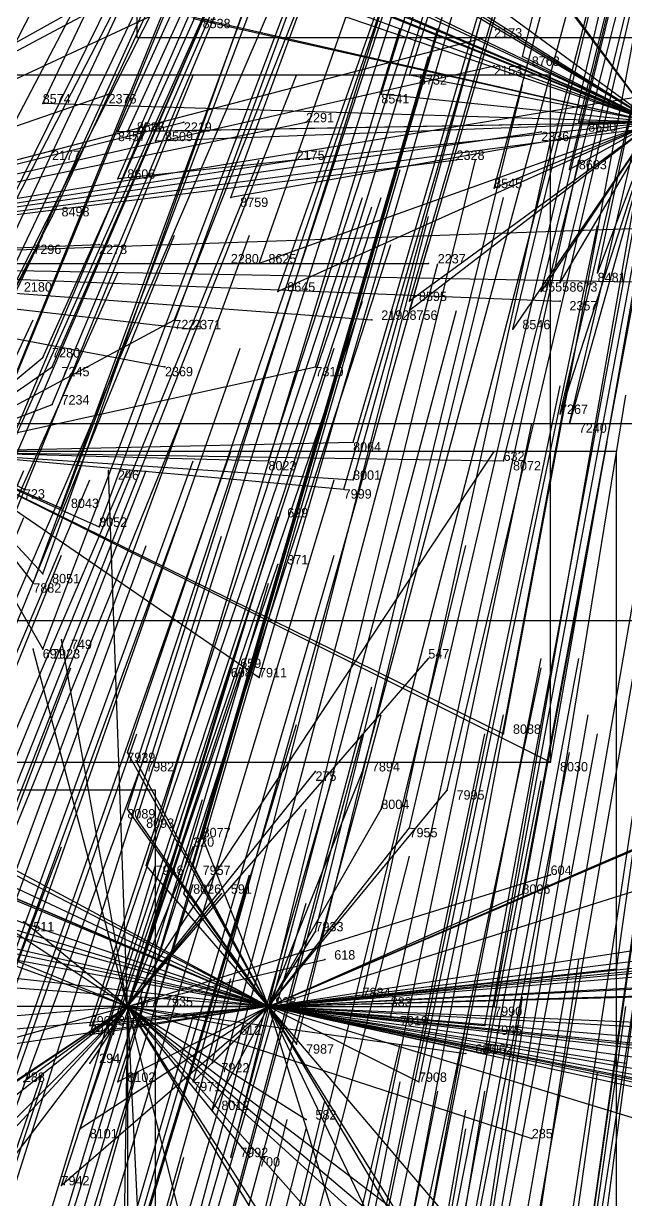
# Model space of a CAD drawing. Extents: x -0.5 to 0.59, y -0.5 to 0.59.
# Drawn here: x -0.108 to -0.044, y -0.3285 to -0.2035 of the extents above; entities that cross this region are included whole.
import ezdxf

# ---------------------------------------------------------------- set-up
doc = ezdxf.new("R2010")
doc.units = 0
for name, color, linetype in [('Clients', 3, 'CONTINUOUS'), ('Facilities', 3, 'CONTINUOUS'), ('Facilities_lines', 3, 'CONTINUOUS'), ('Min_max_boxes', 1, 'CONTINUOUS'), ('Normals', 1, 'CONTINUOUS'), ('Source_points', 5, 'CONTINUOUS'), ('Text', 3, 'CONTINUOUS')]:
    doc.layers.add(name, color=color, linetype=linetype)

msp = doc.modelspace()

# ---------------------------------------------------------------- linework, layer by layer
at = {"layer": 'Clients', "color": 5}
for p in [(-0.059, -0.205, -1.25), (-0.055, -0.207, -0.537), (-0.058, -0.208, -1.25), (-0.067, -0.209, -0.549), (-0.099, -0.211, -1.25), (-0.07, -0.211, -0.557), (-0.106, -0.212, -0.592), (-0.098, -0.215, -0.592), (-0.097, -0.215, -0.589), (-0.091, -0.214, -1.25), (-0.078, -0.214, -1.25), (-0.053, -0.215, -1.25), (-0.049, -0.214, -0.55), (-0.094, -0.216, -0.589), (-0.105, -0.217, -1.25), (-0.079, -0.218, -1.25), (-0.062, -0.218, -1.25), (-0.098, -0.22, -0.602), (-0.05, -0.219, -0.56), (-0.058, -0.221, -0.571), (-0.086, -0.222, -0.596), (-0.105, -0.224, -0.617), (-0.1, -0.227, -1.25), (-0.107, -0.228, -0.629), (-0.087, -0.229, -1.25), (-0.083, -0.229, -0.608), (-0.065, -0.229, -1.25), (-0.047, -0.23, -0.588), (-0.051, -0.231, -0.591), (-0.081, -0.232, -0.614), (-0.053, -0.232, -0.595), (-0.067, -0.233, -0.606), (-0.051, -0.233, -1.25), (-0.092, -0.235, -0.632), (-0.071, -0.235, -1.25), (-0.067, -0.234, -0.609), (-0.09, -0.236, -1.25), (-0.056, -0.236, -0.605), (-0.106, -0.239, -0.653), (-0.105, -0.24, -0.655), (-0.093, -0.24, -1.25), (-0.077, -0.24, -0.631), (-0.105, -0.244, -0.663), (-0.051, -0.245, -0.626), (-0.05, -0.246, -0.628), (-0.073, -0.248, -0.647), (-0.082, -0.25, -0.658), (-0.058, -0.249, -1.25), (-0.057, -0.25, -0.641), (-0.099, -0.251, -1.25), (-0.073, -0.252, -0.656), (-0.108, -0.253, -1.25), (-0.074, -0.253, -0.659), (-0.104, -0.255, -0.688), (-0.081, -0.256, -1.25), (-0.1, -0.257, -0.689), (-0.081, -0.261, -1.25), (-0.106, -0.262, -0.707), (-0.107, -0.263, -0.71), (-0.107, -0.27, -1.25), (-0.106, -0.27, -0.726), (-0.104, -0.269, -1.25), (-0.065, -0.271, -1.25), (-0.086, -0.272, -1.25), (-0.085, -0.272, -1.25), (-0.083, -0.273, -0.713), (-0.057, -0.279, -0.712), (-0.097, -0.281, -0.744), (-0.096, -0.282, -0.745), (-0.052, -0.282, -0.718), (-0.077, -0.283, -1.25), (-0.072, -0.283, -0.729), (-0.063, -0.285, -0.731), (-0.097, -0.287, -0.759), (-0.07, -0.287, -0.739), (-0.096, -0.288, -0.759), (-0.089, -0.29, -0.759), (-0.067, -0.289, -0.742), (-0.09, -0.291, -1.25), (-0.095, -0.293, -0.77), (-0.09, -0.293, -0.766), (-0.052, -0.294, -1.25), (-0.091, -0.296, -0.774), (-0.087, -0.296, -1.25), (-0.055, -0.296, -0.752), (-0.108, -0.299, -1.25), (-0.077, -0.3, -0.774), (-0.076, -0.303, -1.25), (-0.045, -0.304, -0.767), (-0.072, -0.307, -0.789), (-0.094, -0.308, -0.804), (-0.07, -0.308, -1.25), (-0.058, -0.308, -0.785), (-0.101, -0.31, -0.815), (-0.099, -0.31, -0.813), (-0.086, -0.31, -1.25), (-0.069, -0.309, -0.792), (-0.059, -0.31, -0.79), (-0.101, -0.311, -0.818), (-0.079, -0.312, -0.805), (-0.061, -0.313, -1.25), (-0.059, -0.313, -0.796), (-0.101, -0.314, -1.25), (-0.088, -0.314, -0.815), (-0.108, -0.316, -1.25), (-0.098, -0.316, -0.827), (-0.09, -0.316, -0.823), (-0.066, -0.316, -0.807), (-0.088, -0.319, -0.827), (-0.078, -0.32, -1.25), (-0.102, -0.321, -0.843), (-0.054, -0.322, -1.25), (-0.086, -0.324, -0.838), (-0.084, -0.324, -1.25), (-0.104, -0.327, -0.857)]:
    msp.add_point(p, dxfattribs=at)
at = {"layer": 'Facilities', "color": 3}
for p in [(-0.097, -0.308, -1.25), (-0.082, -0.308, -0.797)]:
    msp.add_point(p, dxfattribs=at)
at = {"layer": 'Facilities_lines', "color": 3}
for p, q in [((-0.041, -0.214, -0.544), (-0.109, -0.171, -0.507)), ((-0.041, -0.214, -0.544), (-0.13, -0.178, -0.551)), ((-0.041, -0.214, -0.544), (-0.126, -0.18, -0.55)), ((-0.041, -0.214, -0.544), (-0.066, -0.18, -0.48)), ((-0.041, -0.214, -0.544), (-0.118, -0.181, -0.541)), ((-0.041, -0.214, -0.544), (-0.093, -0.183, -0.514)), ((-0.041, -0.214, -0.544), (-0.112, -0.184, -0.538)), ((-0.041, -0.214, -0.544), (-0.085, -0.187, -0.514)), ((-0.041, -0.214, -0.544), (-0.095, -0.188, -0.527)), ((-0.041, -0.214, -0.544), (-0.109, -0.189, -0.544)), ((-0.041, -0.214, -0.544), (-0.075, -0.189, -0.507)), ((-0.151, -0.229, -1.25), (-0.08, -0.191, -1.25)), ((-0.041, -0.214, -0.544), (-0.086, -0.193, -0.529)), ((-0.151, -0.229, -1.25), (-0.09, -0.195, -1.25)), ((-0.151, -0.229, -1.25), (-0.078, -0.195, -1.25)), ((-0.041, -0.214, -0.544), (-0.056, -0.194, -0.504)), ((-0.041, -0.214, -0.544), (-0.098, -0.201, -0.559)), ((-0.041, -0.214, -0.544), (-0.098, -0.201, -0.558)), ((-0.041, -0.214, -0.544), (-0.079, -0.201, -0.54)), ((-0.041, -0.214, -0.544), (-0.09, -0.203, -0.556)), ((-0.151, -0.229, -1.25), (-0.059, -0.205, -1.25)), ((-0.041, -0.214, -0.544), (-0.055, -0.207, -0.537)), ((-0.151, -0.229, -1.25), (-0.058, -0.208, -1.25)), ((-0.041, -0.214, -0.544), (-0.067, -0.209, -0.549)), ((-0.151, -0.229, -1.25), (-0.041, -0.211, -1.25)), ((-0.151, -0.229, -1.25), (-0.099, -0.211, -1.25)), ((-0.041, -0.214, -0.544), (-0.07, -0.211, -0.557)), ((-0.041, -0.214, -0.544), (-0.106, -0.212, -0.592)), ((-0.151, -0.229, -1.25), (-0.091, -0.214, -1.25)), ((-0.151, -0.229, -1.25), (-0.078, -0.214, -1.25)), ((-0.151, -0.229, -1.25), (-0.037, -0.214, -1.25)), ((-0.151, -0.229, -1.25), (-0.053, -0.215, -1.25)), ((-0.041, -0.214, -0.544), (-0.098, -0.22, -0.602)), ((-0.041, -0.214, -0.544), (-0.098, -0.215, -0.592)), ((-0.041, -0.214, -0.544), (-0.097, -0.215, -0.589)), ((-0.041, -0.214, -0.544), (-0.094, -0.216, -0.589)), ((-0.041, -0.214, -0.544), (-0.086, -0.222, -0.596)), ((-0.041, -0.214, -0.544), (-0.083, -0.229, -0.608)), ((-0.041, -0.214, -0.544), (-0.081, -0.232, -0.614)), ((-0.041, -0.214, -0.544), (-0.067, -0.233, -0.606)), ((-0.041, -0.214, -0.544), (-0.067, -0.234, -0.609)), ((-0.041, -0.214, -0.544), (-0.058, -0.221, -0.571)), ((-0.041, -0.214, -0.544), (-0.056, -0.236, -0.605)), ((-0.041, -0.214, -0.544), (-0.053, -0.232, -0.595)), ((-0.041, -0.214, -0.544), (-0.051, -0.245, -0.626)), ((-0.041, -0.214, -0.544), (-0.051, -0.231, -0.591)), ((-0.041, -0.214, -0.544), (-0.05, -0.246, -0.628)), ((-0.041, -0.214, -0.544), (-0.05, -0.219, -0.56)), ((-0.041, -0.214, -0.544), (-0.049, -0.214, -0.55)), ((-0.041, -0.214, -0.544), (-0.047, -0.23, -0.588)), ((-0.151, -0.229, -1.25), (-0.105, -0.217, -1.25)), ((-0.151, -0.229, -1.25), (-0.079, -0.218, -1.25)), ((-0.151, -0.229, -1.25), (-0.062, -0.218, -1.25)), ((-0.151, -0.229, -1.25), (-0.035, -0.225, -1.25)), ((-0.118, -0.249, -0.689), (-0.105, -0.224, -0.617)), ((-0.151, -0.229, -1.25), (-0.1, -0.227, -1.25)), ((-0.118, -0.249, -0.689), (-0.107, -0.228, -0.629)), ((-0.151, -0.229, -1.25), (-0.108, -0.253, -1.25)), ((-0.151, -0.229, -1.25), (-0.071, -0.235, -1.25)), ((-0.151, -0.229, -1.25), (-0.065, -0.229, -1.25)), ((-0.151, -0.229, -1.25), (-0.087, -0.229, -1.25)), ((-0.151, -0.229, -1.25), (-0.051, -0.233, -1.25)), ((-0.151, -0.229, -1.25), (-0.041, -0.231, -1.25)), ((-0.151, -0.229, -1.25), (-0.093, -0.24, -1.25)), ((-0.151, -0.229, -1.25), (-0.09, -0.236, -1.25)), ((-0.118, -0.249, -0.689), (-0.092, -0.235, -0.632)), ((-0.118, -0.249, -0.689), (-0.106, -0.239, -0.653)), ((-0.118, -0.249, -0.689), (-0.105, -0.24, -0.655)), ((-0.118, -0.249, -0.689), (-0.077, -0.24, -0.631)), ((-0.118, -0.249, -0.689), (-0.105, -0.244, -0.663)), ((-0.118, -0.249, -0.689), (-0.073, -0.248, -0.647)), ((-0.118, -0.249, -0.689), (-0.107, -0.263, -0.71)), ((-0.118, -0.249, -0.689), (-0.083, -0.273, -0.713)), ((-0.118, -0.249, -0.689), (-0.106, -0.27, -0.726)), ((-0.118, -0.249, -0.689), (-0.052, -0.282, -0.718)), ((-0.118, -0.249, -0.689), (-0.106, -0.262, -0.707)), ((-0.118, -0.249, -0.689), (-0.074, -0.253, -0.659)), ((-0.118, -0.249, -0.689), (-0.073, -0.252, -0.656)), ((-0.118, -0.249, -0.689), (-0.082, -0.25, -0.658)), ((-0.118, -0.249, -0.689), (-0.104, -0.255, -0.688)), ((-0.118, -0.249, -0.689), (-0.1, -0.257, -0.689)), ((-0.118, -0.249, -0.689), (-0.057, -0.25, -0.641)), ((-0.118, -0.249, -0.689), (-0.057, -0.279, -0.712)), ((-0.097, -0.308, -1.25), (-0.058, -0.249, -1.25)), ((-0.097, -0.308, -1.25), (-0.099, -0.251, -1.25)), ((-0.097, -0.308, -1.25), (-0.081, -0.256, -1.25)), ((-0.097, -0.308, -1.25), (-0.081, -0.261, -1.25)), ((-0.082, -0.308, -0.797), (-0.158, -0.267, -0.776)), ((-0.082, -0.308, -0.797), (-0.159, -0.268, -0.779)), ((-0.097, -0.308, -1.25), (-0.107, -0.27, -1.25)), ((-0.097, -0.308, -1.25), (-0.104, -0.269, -1.25)), ((-0.097, -0.308, -1.25), (-0.065, -0.271, -1.25)), ((-0.097, -0.308, -1.25), (-0.085, -0.272, -1.25)), ((-0.097, -0.308, -1.25), (-0.086, -0.272, -1.25)), ((-0.082, -0.308, -0.797), (-0.159, -0.275, -0.793)), ((-0.082, -0.308, -0.797), (-0.157, -0.276, -0.793)), ((-0.082, -0.308, -0.797), (-0.146, -0.278, -0.785)), ((-0.082, -0.308, -0.797), (-0.164, -0.28, -0.812)), ((-0.082, -0.308, -0.797), (-0.097, -0.281, -0.744)), ((-0.082, -0.308, -0.797), (-0.096, -0.282, -0.745)), ((-0.097, -0.308, -1.25), (-0.077, -0.283, -1.25)), ((-0.082, -0.308, -0.797), (-0.072, -0.283, -0.729)), ((-0.082, -0.308, -0.797), (-0.063, -0.285, -0.731)), ((-0.082, -0.308, -0.797), (-0.161, -0.286, -0.821)), ((-0.097, -0.308, -1.25), (-0.129, -0.287, -1.25)), ((-0.082, -0.308, -0.797), (-0.097, -0.287, -0.759)), ((-0.082, -0.308, -0.797), (-0.07, -0.287, -0.739)), ((-0.082, -0.308, -0.797), (-0.096, -0.288, -0.759)), ((-0.082, -0.308, -0.797), (-0.161, -0.29, -0.83)), ((-0.082, -0.308, -0.797), (-0.089, -0.29, -0.759)), ((-0.082, -0.308, -0.797), (-0.067, -0.289, -0.742)), ((-0.082, -0.308, -0.797), (-0.038, -0.289, -0.729)), ((-0.082, -0.308, -0.797), (-0.025, -0.29, -0.727)), ((-0.082, -0.308, -0.797), (-0.04, -0.29, -0.731)), ((-0.097, -0.308, -1.25), (-0.09, -0.291, -1.25)), ((-0.082, -0.308, -0.797), (-0.159, -0.292, -0.83)), ((-0.097, -0.308, -1.25), (-0.136, -0.292, -1.25)), ((-0.082, -0.308, -0.797), (-0.095, -0.293, -0.77)), ((-0.082, -0.308, -0.797), (-0.09, -0.293, -0.766)), ((-0.082, -0.308, -0.797), (-0.153, -0.295, -0.832)), ((-0.082, -0.308, -0.797), (-0.125, -0.295, -0.801)), ((-0.082, -0.308, -0.797), (-0.113, -0.295, -0.791)), ((-0.097, -0.308, -1.25), (-0.052, -0.294, -1.25)), ((-0.097, -0.308, -1.25), (-0.087, -0.296, -1.25)), ((-0.082, -0.308, -0.797), (-0.091, -0.296, -0.774)), ((-0.082, -0.308, -0.797), (-0.055, -0.296, -0.752)), ((-0.082, -0.308, -0.797), (0.013, -0.298, -0.746)), ((-0.082, -0.308, -0.797), (-0.131, -0.299, -0.816)), ((-0.097, -0.308, -1.25), (-0.119, -0.3, -1.25)), ((-0.097, -0.308, -1.25), (-0.108, -0.299, -1.25)), ((-0.082, -0.308, -0.797), (0.016, -0.299, -0.749)), ((-0.082, -0.308, -0.797), (-0.01, -0.299, -0.747)), ((-0.082, -0.308, -0.797), (-0.077, -0.3, -0.774)), ((-0.082, -0.308, -0.797), (0, -0.3, -0.75)), ((-0.082, -0.308, -0.797), (-0.043, -0.302, -0.762)), ((-0.082, -0.308, -0.797), (-0.15, -0.303, -0.845)), ((-0.097, -0.308, -1.25), (-0.076, -0.303, -1.25)), ((-0.082, -0.308, -0.797), (-0.118, -0.304, -0.814)), ((-0.082, -0.308, -0.797), (-0.045, -0.304, -0.767)), ((-0.082, -0.308, -0.797), (-0.033, -0.304, -0.763)), ((-0.082, -0.308, -0.797), (-0.004, -0.304, -0.76)), ((-0.082, -0.308, -0.797), (0.02, -0.305, -0.763)), ((-0.082, -0.308, -0.797), (-0.02, -0.305, -0.765)), ((-0.082, -0.308, -0.797), (-0.007, -0.306, -0.765)), ((-0.082, -0.308, -0.797), (-0.072, -0.307, -0.789)), ((-0.097, -0.308, -1.25), (-0.158, -0.325, -1.25)), ((-0.097, -0.308, -1.25), (-0.156, -0.313, -1.25)), ((-0.097, -0.308, -1.25), (-0.136, -0.339, -1.25)), ((-0.097, -0.308, -1.25), (-0.135, -0.349, -1.25)), ((-0.097, -0.308, -1.25), (-0.134, -0.333, -1.25)), ((-0.097, -0.308, -1.25), (-0.127, -0.338, -1.25)), ((-0.082, -0.308, -0.797), (-0.127, -0.312, -0.843)), ((-0.097, -0.308, -1.25), (-0.119, -0.337, -1.25)), ((-0.082, -0.308, -0.797), (-0.116, -0.313, -0.834)), ((-0.097, -0.308, -1.25), (-0.115, -0.32, -1.25)), ((-0.097, -0.308, -1.25), (-0.114, -0.308, -1.25)), ((-0.097, -0.308, -1.25), (-0.108, -0.316, -1.25)), ((-0.082, -0.308, -0.797), (-0.104, -0.327, -0.857)), ((-0.082, -0.308, -0.797), (-0.102, -0.321, -0.843)), ((-0.097, -0.308, -1.25), (-0.101, -0.314, -1.25)), ((-0.082, -0.308, -0.797), (-0.101, -0.31, -0.815)), ((-0.082, -0.308, -0.797), (-0.101, -0.311, -0.818)), ((-0.082, -0.308, -0.797), (-0.099, -0.31, -0.813)), ((-0.097, -0.308, -1.25), (-0.098, -0.375, -1.25)), ((-0.082, -0.308, -0.797), (-0.098, -0.316, -0.827)), ((-0.097, -0.308, -1.25), (-0.058, -0.352, -1.25)), ((-0.097, -0.308, -1.25), (-0.045, -0.352, -1.25)), ((-0.097, -0.308, -1.25), (-0.054, -0.322, -1.25)), ((-0.097, -0.308, -1.25), (-0.051, -0.343, -1.25)), ((-0.097, -0.308, -1.25), (-0.07, -0.308, -1.25)), ((-0.097, -0.308, -1.25), (-0.095, -0.349, -1.25)), ((-0.097, -0.308, -1.25), (-0.085, -0.356, -1.25)), ((-0.097, -0.308, -1.25), (-0.075, -0.344, -1.25)), ((-0.097, -0.308, -1.25), (-0.078, -0.32, -1.25)), ((-0.097, -0.308, -1.25), (-0.097, -0.386, -1.25)), ((-0.097, -0.308, -1.25), (-0.086, -0.31, -1.25)), ((-0.097, -0.308, -1.25), (-0.061, -0.313, -1.25)), ((-0.097, -0.308, -1.25), (-0.084, -0.324, -1.25)), ((-0.097, -0.308, -1.25), (-0.081, -0.333, -1.25)), ((-0.097, -0.308, -1.25), (-0.053, -0.348, -1.25)), ((-0.082, -0.308, -0.797), (-0.094, -0.308, -0.804)), ((-0.082, -0.308, -0.797), (-0.09, -0.316, -0.823)), ((-0.082, -0.308, -0.797), (-0.088, -0.314, -0.815)), ((-0.082, -0.308, -0.797), (-0.088, -0.319, -0.827)), ((-0.082, -0.308, -0.797), (-0.086, -0.324, -0.838)), ((-0.082, -0.308, -0.797), (0.01, -0.313, -0.783)), ((-0.082, -0.308, -0.797), (0.01, -0.326, -0.814)), ((-0.082, -0.308, -0.797), (0.008, -0.317, -0.793)), ((-0.082, -0.308, -0.797), (0.01, -0.327, -0.818)), ((-0.082, -0.308, -0.797), (-0.011, -0.311, -0.778)), ((-0.082, -0.308, -0.797), (-0.039, -0.316, -0.795)), ((-0.082, -0.308, -0.797), (-0.066, -0.316, -0.807)), ((-0.082, -0.308, -0.797), (-0.069, -0.309, -0.792)), ((-0.082, -0.308, -0.797), (-0.073, -0.337, -0.862)), ((-0.082, -0.308, -0.797), (-0.063, -0.34, -0.864)), ((-0.082, -0.308, -0.797), (0.013, -0.327, -0.818)), ((-0.082, -0.308, -0.797), (-0.038, -0.313, -0.787)), ((-0.082, -0.308, -0.797), (-0.059, -0.31, -0.79)), ((-0.082, -0.308, -0.797), (-0.079, -0.312, -0.805)), ((-0.082, -0.308, -0.797), (-0.058, -0.308, -0.785)), ((-0.082, -0.308, -0.797), (0.003, -0.315, -0.786)), ((-0.082, -0.308, -0.797), (-0.059, -0.335, -0.851)), ((-0.082, -0.308, -0.797), (-0.07, -0.333, -0.851)), ((-0.082, -0.308, -0.797), (-0.032, -0.319, -0.802)), ((-0.082, -0.308, -0.797), (-0.067, -0.332, -0.847)), ((-0.082, -0.308, -0.797), (0.005, -0.32, -0.8)), ((-0.082, -0.308, -0.797), (-0.025, -0.314, -0.788)), ((-0.082, -0.308, -0.797), (-0.044, -0.314, -0.793)), ((-0.082, -0.308, -0.797), (-0.059, -0.313, -0.796)), ((-0.082, -0.308, -0.797), (-0.023, -0.318, -0.797)), ((-0.082, -0.308, -0.797), (-0.023, -0.326, -0.818))]:
    msp.add_line(p, q, dxfattribs=at)
at = {"layer": 'Min_max_boxes', "color": 1}
for p, q in [((-0.096, -0.012, -1.25), (-0.096, -0.205, -1.25)), ((-0.096, -0.012, -1.25), (-0.096, -0.205, -1.25)), ((-0.096, -0.205, -1.25), (0.089, -0.205, -1.25)), ((-0.096, -0.205, -1.25), (0.089, -0.205, -1.25)), ((-0.096, -0.205, -1.25), (-0.096, -0.205, -1.25)), ((-0.052, -0.209, -0.764), (-0.178, -0.209, -0.764)), ((-0.052, -0.209, -0.6), (-0.178, -0.209, -0.6)), ((-0.052, -0.282, -0.764), (-0.052, -0.209, -0.764)), ((-0.052, -0.282, -0.6), (-0.052, -0.209, -0.6)), ((-0.052, -0.209, -0.764), (-0.052, -0.209, -0.6)), ((-0.13, -0.246, -0.628), (0.038, -0.246, -0.628)), ((-0.13, -0.246, -0.465), (0.038, -0.246, -0.465)), ((-0.045, -0.249, -1.25), (-0.158, -0.249, -1.25)), ((-0.045, -0.249, -1.25), (-0.158, -0.249, -1.25)), ((-0.045, -0.386, -1.25), (-0.045, -0.249, -1.25)), ((-0.045, -0.386, -1.25), (-0.045, -0.249, -1.25)), ((-0.045, -0.249, -1.25), (-0.045, -0.249, -1.25)), ((0.02, -0.267, -0.864), (-0.164, -0.267, -0.864)), ((0.02, -0.267, -0.727), (-0.164, -0.267, -0.727)), ((-0.178, -0.282, -0.764), (-0.052, -0.282, -0.764)), ((-0.178, -0.282, -0.6), (-0.052, -0.282, -0.6)), ((-0.052, -0.282, -0.764), (-0.052, -0.282, -0.6)), ((-0.094, -0.285, -1.027), (-0.244, -0.285, -1.027)), ((-0.094, -0.285, -0.832), (-0.244, -0.285, -0.832)), ((-0.094, -0.373, -1.027), (-0.094, -0.285, -1.027)), ((-0.094, -0.373, -0.832), (-0.094, -0.285, -0.832)), ((-0.094, -0.285, -1.027), (-0.094, -0.285, -0.832))]:
    msp.add_line(p, q, dxfattribs=at)
at = {"layer": 'Normals', "color": 1}
for p, q in [((-0.055, -0.207, -0.537), (-0.032, -0.118, -0.575)), ((-0.067, -0.209, -0.549), (-0.039, -0.121, -0.588)), ((-0.07, -0.211, -0.557), (-0.043, -0.124, -0.596)), ((-0.049, -0.214, -0.55), (-0.027, -0.125, -0.589)), ((-0.106, -0.212, -0.592), (-0.066, -0.128, -0.63)), ((-0.097, -0.215, -0.589), (-0.058, -0.13, -0.626)), ((-0.05, -0.219, -0.56), (-0.028, -0.129, -0.599)), ((-0.098, -0.215, -0.592), (-0.06, -0.131, -0.629)), ((-0.094, -0.216, -0.589), (-0.057, -0.131, -0.625)), ((-0.058, -0.221, -0.571), (-0.034, -0.132, -0.609)), ((-0.098, -0.22, -0.602), (-0.061, -0.135, -0.638)), ((-0.086, -0.222, -0.596), (-0.054, -0.135, -0.633)), ((-0.105, -0.224, -0.617), (-0.066, -0.14, -0.655)), ((-0.083, -0.229, -0.608), (-0.052, -0.141, -0.646)), ((-0.051, -0.231, -0.591), (-0.029, -0.141, -0.629)), ((-0.047, -0.23, -0.588), (-0.028, -0.14, -0.625)), ((-0.053, -0.232, -0.595), (-0.031, -0.142, -0.632)), ((-0.107, -0.228, -0.629), (-0.069, -0.144, -0.668)), ((-0.081, -0.232, -0.614), (-0.05, -0.144, -0.651)), ((-0.067, -0.233, -0.606), (-0.041, -0.144, -0.642)), ((-0.067, -0.234, -0.609), (-0.041, -0.145, -0.645)), ((-0.056, -0.236, -0.605), (-0.034, -0.145, -0.642)), ((-0.092, -0.235, -0.632), (-0.058, -0.149, -0.67)), ((-0.077, -0.24, -0.631), (-0.05, -0.152, -0.668)), ((-0.117, -0.238, -0.662), (-0.074, -0.155, -0.7)), ((-0.106, -0.239, -0.653), (-0.068, -0.154, -0.69)), ((-0.105, -0.24, -0.655), (-0.068, -0.155, -0.693)), ((-0.051, -0.245, -0.626), (-0.03, -0.155, -0.663)), ((-0.05, -0.246, -0.628), (-0.029, -0.156, -0.665)), ((-0.105, -0.244, -0.663), (-0.069, -0.158, -0.701)), ((-0.111, -0.246, -0.674), (-0.076, -0.16, -0.713)), ((-0.073, -0.248, -0.647), (-0.047, -0.159, -0.683)), ((-0.057, -0.25, -0.641), (-0.034, -0.159, -0.677)), ((-0.082, -0.25, -0.658), (-0.053, -0.161, -0.694)), ((-0.073, -0.252, -0.656), (-0.048, -0.162, -0.692)), ((-0.074, -0.253, -0.659), (-0.048, -0.164, -0.696)), ((-0.118, -0.249, -0.689), (-0.076, -0.166, -0.726)), ((-0.113, -0.251, -0.689), (-0.078, -0.166, -0.727)), ((-0.104, -0.255, -0.688), (-0.071, -0.168, -0.726)), ((-0.1, -0.257, -0.689), (-0.068, -0.17, -0.727)), ((-0.126, -0.256, -0.715), (-0.085, -0.173, -0.751)), ((-0.131, -0.256, -0.72), (-0.088, -0.174, -0.756)), ((-0.106, -0.262, -0.707), (-0.075, -0.175, -0.744)), ((-0.107, -0.263, -0.71), (-0.075, -0.176, -0.747)), ((-0.127, -0.264, -0.731), (-0.087, -0.179, -0.768)), ((-0.127, -0.267, -0.739), (-0.087, -0.183, -0.775)), ((-0.106, -0.27, -0.726), (-0.073, -0.183, -0.762)), ((-0.119, -0.27, -0.738), (-0.081, -0.185, -0.775)), ((-0.083, -0.273, -0.713), (-0.057, -0.184, -0.751)), ((-0.119, -0.273, -0.744), (-0.082, -0.187, -0.781)), ((-0.057, -0.279, -0.712), (-0.04, -0.188, -0.749)), ((-0.052, -0.282, -0.718), (-0.036, -0.191, -0.756)), ((-0.115, -0.279, -0.754), (-0.078, -0.193, -0.791)), ((-0.097, -0.281, -0.744), (-0.067, -0.193, -0.781)), ((-0.096, -0.282, -0.745), (-0.067, -0.194, -0.783)), ((-0.072, -0.283, -0.729), (-0.048, -0.194, -0.768)), ((-0.146, -0.278, -0.785), (-0.104, -0.196, -0.823)), ((-0.063, -0.285, -0.731), (-0.042, -0.196, -0.769)), ((-0.07, -0.287, -0.739), (-0.047, -0.198, -0.777)), ((-0.097, -0.287, -0.759), (-0.069, -0.199, -0.797)), ((-0.096, -0.288, -0.759), (-0.068, -0.2, -0.797)), ((-0.067, -0.289, -0.742), (-0.046, -0.199, -0.78)), ((-0.089, -0.29, -0.759), (-0.063, -0.201, -0.797)), ((-0.095, -0.293, -0.77), (-0.068, -0.204, -0.808)), ((-0.09, -0.293, -0.766), (-0.064, -0.204, -0.804)), ((-0.059, -0.205, -1.25), (-0.059, -0.205, -1.15)), ((-0.055, -0.296, -0.752), (-0.038, -0.205, -0.79)), ((-0.091, -0.296, -0.774), (-0.065, -0.207, -0.812)), ((-0.058, -0.208, -1.25), (-0.058, -0.208, -1.15)), ((-0.125, -0.295, -0.801), (-0.09, -0.209, -0.838)), ((-0.113, -0.295, -0.791), (-0.079, -0.209, -0.828)), ((-0.077, -0.3, -0.774), (-0.055, -0.21, -0.812)), ((-0.099, -0.211, -1.25), (-0.099, -0.211, -1.15)), ((-0.045, -0.304, -0.767), (-0.032, -0.212, -0.805)), ((-0.131, -0.299, -0.816), (-0.095, -0.214, -0.854)), ((-0.091, -0.214, -1.25), (-0.091, -0.214, -1.15)), ((-0.078, -0.214, -1.25), (-0.078, -0.214, -1.15)), ((-0.053, -0.215, -1.25), (-0.053, -0.215, -1.15)), ((-0.072, -0.307, -0.789), (-0.052, -0.216, -0.826)), ((-0.105, -0.217, -1.25), (-0.105, -0.217, -1.15)), ((-0.058, -0.308, -0.785), (-0.041, -0.217, -0.822)), ((-0.118, -0.304, -0.814), (-0.083, -0.218, -0.852)), ((-0.082, -0.308, -0.797), (-0.06, -0.218, -0.834)), ((-0.079, -0.218, -1.25), (-0.079, -0.218, -1.15)), ((-0.069, -0.309, -0.792), (-0.049, -0.218, -0.829)), ((-0.062, -0.218, -1.25), (-0.062, -0.218, -1.15)), ((-0.094, -0.308, -0.804), (-0.068, -0.219, -0.841)), ((-0.059, -0.31, -0.79), (-0.042, -0.219, -0.827)), ((-0.101, -0.31, -0.815), (-0.072, -0.222, -0.852)), ((-0.099, -0.31, -0.813), (-0.07, -0.222, -0.85)), ((-0.079, -0.312, -0.805), (-0.057, -0.222, -0.842)), ((-0.059, -0.313, -0.796), (-0.043, -0.222, -0.833)), ((-0.101, -0.311, -0.818), (-0.071, -0.223, -0.854)), ((-0.088, -0.314, -0.815), (-0.065, -0.224, -0.852)), ((-0.066, -0.316, -0.807), (-0.047, -0.225, -0.844)), ((-0.146, -0.31, -0.856), (-0.106, -0.226, -0.894)), ((-0.127, -0.312, -0.843), (-0.092, -0.226, -0.881)), ((-0.116, -0.313, -0.834), (-0.084, -0.226, -0.872)), ((-0.1, -0.227, -1.25), (-0.1, -0.227, -1.15)), ((-0.098, -0.316, -0.827), (-0.069, -0.227, -0.863)), ((-0.09, -0.316, -0.823), (-0.065, -0.227, -0.858)), ((-0.136, -0.315, -0.858), (-0.098, -0.23, -0.895)), ((-0.088, -0.319, -0.827), (-0.064, -0.229, -0.863)), ((-0.087, -0.229, -1.25), (-0.087, -0.229, -1.15)), ((-0.065, -0.229, -1.25), (-0.065, -0.229, -1.15)), ((-0.102, -0.321, -0.843), (-0.072, -0.233, -0.879)), ((-0.051, -0.233, -1.25), (-0.051, -0.233, -1.15)), ((-0.147, -0.319, -0.879), (-0.107, -0.235, -0.916)), ((-0.086, -0.324, -0.838), (-0.062, -0.234, -0.874)), ((-0.071, -0.235, -1.25), (-0.071, -0.235, -1.15)), ((-0.09, -0.236, -1.25), (-0.09, -0.236, -1.15)), ((-0.116, -0.326, -0.864), (-0.085, -0.238, -0.901)), ((-0.104, -0.327, -0.857), (-0.075, -0.238, -0.894)), ((-0.093, -0.24, -1.25), (-0.093, -0.24, -1.15)), ((-0.067, -0.332, -0.847), (-0.05, -0.241, -0.884)), ((-0.07, -0.333, -0.851), (-0.051, -0.242, -0.888)), ((-0.059, -0.335, -0.851), (-0.044, -0.243, -0.888)), ((-0.126, -0.331, -0.886), (-0.091, -0.245, -0.924)), ((-0.073, -0.337, -0.862), (-0.054, -0.246, -0.9)), ((-0.063, -0.34, -0.864), (-0.046, -0.248, -0.901)), ((-0.122, -0.338, -0.897), (-0.09, -0.25, -0.934)), ((-0.117, -0.337, -0.892), (-0.086, -0.249, -0.929)), ((-0.058, -0.249, -1.25), (-0.058, -0.249, -1.15)), ((-0.145, -0.336, -0.915), (-0.108, -0.251, -0.952)), ((-0.134, -0.337, -0.906), (-0.097, -0.251, -0.943)), ((-0.129, -0.338, -0.905), (-0.095, -0.251, -0.941)), ((-0.099, -0.251, -1.25), (-0.099, -0.251, -1.15)), ((-0.137, -0.337, -0.91), (-0.101, -0.252, -0.947)), ((-0.102, -0.341, -0.889), (-0.075, -0.252, -0.927)), ((-0.108, -0.253, -1.25), (-0.108, -0.253, -1.15)), ((-0.123, -0.342, -0.91), (-0.091, -0.255, -0.947)), ((-0.048, -0.345, -0.871), (-0.036, -0.254, -0.91)), ((-0.144, -0.341, -0.926), (-0.108, -0.256, -0.963)), ((-0.081, -0.256, -1.25), (-0.081, -0.256, -1.15)), ((-0.05, -0.348, -0.879), (-0.037, -0.257, -0.917)), ((-0.115, -0.346, -0.912), (-0.087, -0.258, -0.95)), ((-0.058, -0.35, -0.886), (-0.042, -0.258, -0.924)), ((-0.139, -0.346, -0.933), (-0.104, -0.26, -0.97)), ((-0.127, -0.346, -0.92), (-0.095, -0.259, -0.958)), ((-0.101, -0.349, -0.908), (-0.075, -0.26, -0.946)), ((-0.083, -0.349, -0.898), (-0.061, -0.259, -0.936)), ((-0.081, -0.261, -1.25), (-0.081, -0.261, -1.15)), ((-0.05, -0.352, -0.89), (-0.036, -0.261, -0.928)), ((-0.108, -0.351, -0.919), (-0.082, -0.263, -0.957)), ((-0.058, -0.357, -0.905), (-0.042, -0.266, -0.942)), ((-0.112, -0.358, -0.938), (-0.085, -0.269, -0.975)), ((-0.107, -0.27, -1.25), (-0.107, -0.27, -1.15)), ((-0.104, -0.269, -1.25), (-0.104, -0.269, -1.15)), ((-0.052, -0.362, -0.916), (-0.039, -0.27, -0.952)), ((-0.071, -0.362, -0.923), (-0.053, -0.271, -0.961)), ((-0.066, -0.362, -0.92), (-0.049, -0.271, -0.957)), ((-0.065, -0.271, -1.25), (-0.065, -0.271, -1.15)), ((-0.136, -0.359, -0.96), (-0.103, -0.272, -0.997)), ((-0.086, -0.272, -1.25), (-0.086, -0.272, -1.15)), ((-0.085, -0.272, -1.25), (-0.085, -0.272, -1.15)), ((-0.072, -0.362, -0.923), (-0.053, -0.272, -0.961)), ((-0.095, -0.364, -0.94), (-0.071, -0.274, -0.978)), ((-0.094, -0.366, -0.946), (-0.07, -0.277, -0.984)), ((-0.076, -0.367, -0.938), (-0.057, -0.277, -0.975)), ((-0.064, -0.368, -0.935), (-0.048, -0.277, -0.972)), ((-0.106, -0.367, -0.955), (-0.079, -0.278, -0.992)), ((-0.127, -0.367, -0.97), (-0.096, -0.279, -1.007)), ((-0.096, -0.368, -0.951), (-0.072, -0.279, -0.989)), ((-0.078, -0.37, -0.944), (-0.059, -0.279, -0.981)), ((-0.064, -0.37, -0.939), (-0.047, -0.279, -0.976)), ((-0.127, -0.368, -0.973), (-0.095, -0.281, -1.01)), ((-0.068, -0.373, -0.947), (-0.05, -0.281, -0.984)), ((-0.101, -0.373, -0.965), (-0.075, -0.283, -1.002)), ((-0.077, -0.283, -1.25), (-0.077, -0.283, -1.15)), ((-0.071, -0.375, -0.954), (-0.053, -0.284, -0.991)), ((-0.117, -0.375, -0.981), (-0.089, -0.286, -1.019)), ((-0.057, -0.378, -0.955), (-0.043, -0.286, -0.992)), ((-0.104, -0.376, -0.974), (-0.078, -0.287, -1.012)), ((-0.137, -0.378, -1.004), (-0.104, -0.291, -1.042)), ((-0.09, -0.291, -1.25), (-0.09, -0.291, -1.15)), ((-0.09, -0.382, -0.98), (-0.067, -0.292, -1.017)), ((-0.121, -0.382, -1.001), (-0.094, -0.293, -1.038)), ((-0.117, -0.383, -1.002), (-0.09, -0.295, -1.039)), ((-0.111, -0.383, -0.996), (-0.084, -0.294, -1.033)), ((-0.052, -0.294, -1.25), (-0.052, -0.294, -1.15)), ((-0.087, -0.296, -1.25), (-0.087, -0.296, -1.15)), ((-0.104, -0.387, -1), (-0.078, -0.297, -1.038)), ((-0.108, -0.299, -1.25), (-0.108, -0.299, -1.15)), ((-0.076, -0.303, -1.25), (-0.076, -0.303, -1.15)), ((-0.063, -0.395, -0.999), (-0.049, -0.303, -1.036)), ((-0.111, -0.394, -1.024), (-0.086, -0.305, -1.061)), ((-0.069, -0.399, -1.012), (-0.055, -0.307, -1.049)), ((-0.097, -0.308, -1.25), (-0.097, -0.308, -1.15)), ((-0.07, -0.308, -1.25), (-0.07, -0.308, -1.15)), ((-0.057, -0.4, -1.009), (-0.044, -0.308, -1.046)), ((-0.116, -0.398, -1.036), (-0.09, -0.309, -1.074)), ((-0.108, -0.4, -1.036), (-0.084, -0.31, -1.072)), ((-0.086, -0.31, -1.25), (-0.086, -0.31, -1.15)), ((-0.078, -0.402, -1.023), (-0.061, -0.31, -1.06)), ((-0.089, -0.402, -1.03), (-0.068, -0.312, -1.067)), ((-0.061, -0.313, -1.25), (-0.061, -0.313, -1.15)), ((-0.136, -0.402, -1.062), (-0.106, -0.315, -1.099)), ((-0.121, -0.404, -1.055), (-0.096, -0.315, -1.092)), ((-0.101, -0.314, -1.25), (-0.101, -0.314, -1.15)), ((-0.06, -0.407, -1.028), (-0.047, -0.315, -1.066)), ((-0.135, -0.404, -1.065), (-0.106, -0.316, -1.102)), ((-0.108, -0.316, -1.25), (-0.108, -0.316, -1.15)), ((-0.086, -0.407, -1.04), (-0.068, -0.316, -1.077)), ((-0.082, -0.408, -1.041), (-0.064, -0.317, -1.078)), ((-0.074, -0.409, -1.038), (-0.059, -0.317, -1.076)), ((-0.098, -0.409, -1.051), (-0.076, -0.318, -1.087)), ((-0.102, -0.41, -1.058), (-0.08, -0.32, -1.094)), ((-0.078, -0.32, -1.25), (-0.078, -0.32, -1.15)), ((-0.077, -0.41, -1.044), (-0.061, -0.319, -1.082)), ((-0.101, -0.412, -1.06), (-0.078, -0.321, -1.096)), ((-0.077, -0.412, -1.049), (-0.061, -0.321, -1.087)), ((-0.054, -0.322, -1.25), (-0.054, -0.322, -1.15)), ((-0.116, -0.414, -1.074), (-0.091, -0.324, -1.11)), ((-0.084, -0.324, -1.25), (-0.084, -0.324, -1.15)), ((-0.104, -0.416, -1.072), (-0.081, -0.326, -1.109))]:
    msp.add_line(p, q, dxfattribs=at)
at = {"layer": 'Source_points', "color": 5}
for p in [(-0.059, -0.205, -1.25), (-0.055, -0.207, -0.537), (-0.058, -0.208, -1.25), (-0.067, -0.209, -0.549), (-0.099, -0.211, -1.25), (-0.07, -0.211, -0.557), (-0.106, -0.212, -0.592), (-0.098, -0.215, -0.592), (-0.097, -0.215, -0.589), (-0.091, -0.214, -1.25), (-0.078, -0.214, -1.25), (-0.053, -0.215, -1.25), (-0.049, -0.214, -0.55), (-0.094, -0.216, -0.589), (-0.105, -0.217, -1.25), (-0.079, -0.218, -1.25), (-0.062, -0.218, -1.25), (-0.098, -0.22, -0.602), (-0.05, -0.219, -0.56), (-0.058, -0.221, -0.571), (-0.086, -0.222, -0.596), (-0.105, -0.224, -0.617), (-0.1, -0.227, -1.25), (-0.107, -0.228, -0.629), (-0.087, -0.229, -1.25), (-0.083, -0.229, -0.608), (-0.065, -0.229, -1.25), (-0.047, -0.23, -0.588), (-0.051, -0.231, -0.591), (-0.081, -0.232, -0.614), (-0.053, -0.232, -0.595), (-0.067, -0.233, -0.606), (-0.051, -0.233, -1.25), (-0.092, -0.235, -0.632), (-0.071, -0.235, -1.25), (-0.067, -0.234, -0.609), (-0.09, -0.236, -1.25), (-0.056, -0.236, -0.605), (-0.106, -0.239, -0.653), (-0.105, -0.24, -0.655), (-0.093, -0.24, -1.25), (-0.077, -0.24, -0.631), (-0.105, -0.244, -0.663), (-0.051, -0.245, -0.626), (-0.05, -0.246, -0.628), (-0.073, -0.248, -0.647), (-0.082, -0.25, -0.658), (-0.058, -0.249, -1.25), (-0.057, -0.25, -0.641), (-0.099, -0.251, -1.25), (-0.073, -0.252, -0.656), (-0.108, -0.253, -1.25), (-0.074, -0.253, -0.659), (-0.104, -0.255, -0.688), (-0.081, -0.256, -1.25), (-0.1, -0.257, -0.689), (-0.081, -0.261, -1.25), (-0.106, -0.262, -0.707), (-0.107, -0.263, -0.71), (-0.107, -0.27, -1.25), (-0.106, -0.27, -0.726), (-0.104, -0.269, -1.25), (-0.065, -0.271, -1.25), (-0.086, -0.272, -1.25), (-0.085, -0.272, -1.25), (-0.083, -0.273, -0.713), (-0.057, -0.279, -0.712), (-0.097, -0.281, -0.744), (-0.096, -0.282, -0.745), (-0.052, -0.282, -0.718), (-0.077, -0.283, -1.25), (-0.072, -0.283, -0.729), (-0.063, -0.285, -0.731), (-0.097, -0.287, -0.759), (-0.07, -0.287, -0.739), (-0.096, -0.288, -0.759), (-0.089, -0.29, -0.759), (-0.067, -0.289, -0.742), (-0.09, -0.291, -1.25), (-0.095, -0.293, -0.77), (-0.09, -0.293, -0.766), (-0.052, -0.294, -1.25), (-0.091, -0.296, -0.774), (-0.087, -0.296, -1.25), (-0.055, -0.296, -0.752), (-0.108, -0.299, -1.25), (-0.077, -0.3, -0.774), (-0.076, -0.303, -1.25), (-0.045, -0.304, -0.767), (-0.072, -0.307, -0.789), (-0.097, -0.308, -1.25), (-0.094, -0.308, -0.804), (-0.082, -0.308, -0.797), (-0.07, -0.308, -1.25), (-0.058, -0.308, -0.785), (-0.101, -0.31, -0.815), (-0.099, -0.31, -0.813), (-0.086, -0.31, -1.25), (-0.069, -0.309, -0.792), (-0.059, -0.31, -0.79), (-0.101, -0.311, -0.818), (-0.079, -0.312, -0.805), (-0.061, -0.313, -1.25), (-0.059, -0.313, -0.796), (-0.101, -0.314, -1.25), (-0.088, -0.314, -0.815), (-0.108, -0.316, -1.25), (-0.098, -0.316, -0.827), (-0.09, -0.316, -0.823), (-0.066, -0.316, -0.807), (-0.088, -0.319, -0.827), (-0.078, -0.32, -1.25), (-0.102, -0.321, -0.843), (-0.054, -0.322, -1.25), (-0.086, -0.324, -0.838), (-0.084, -0.324, -1.25), (-0.104, -0.327, -0.857)]:
    msp.add_point(p, dxfattribs=at)

# ---------------------------------------------------------------- texts
at = {"layer": 'Text', "color": 3}
for s, p in [('8538', (-0.089, -0.204, -0.556)), ('2173', (-0.058, -0.205, -1.25)), ('8763', (-0.054, -0.208, -0.537)), ('2153', (-0.058, -0.209, -1.25)), ('8732', (-0.066, -0.21, -0.549)), ('8574', (-0.106, -0.212, -0.592)), ('2376', (-0.099, -0.212, -1.25)), ('8541', (-0.07, -0.212, -0.557)), ('2291', (-0.078, -0.214, -1.25)), ('8457', (-0.098, -0.216, -0.592)), ('8686', (-0.096, -0.215, -0.589)), ('8509', (-0.093, -0.216, -0.589)), ('2219', (-0.091, -0.215, -1.25)), ('2336', (-0.053, -0.216, -1.25)), ('8690', (-0.048, -0.215, -0.55)), ('2177', (-0.105, -0.218, -1.25)), ('2175', (-0.079, -0.218, -1.25)), ('2328', (-0.062, -0.218, -1.25)), ('8603', (-0.049, -0.219, -0.56)), ('8606', (-0.097, -0.22, -0.602)), ('8545', (-0.058, -0.221, -0.571)), ('8759', (-0.085, -0.223, -0.596)), ('8498', (-0.104, -0.224, -0.617)), ('7296', (-0.107, -0.228, -0.629)), ('2278', (-0.1, -0.228, -1.25)), ('2280', (-0.086, -0.229, -1.25)), ('8625', (-0.082, -0.229, -0.608)), ('2237', (-0.064, -0.229, -1.25)), ('8481', (-0.047, -0.231, -0.588)), ('2180', (-0.108, -0.232, -1.25)), ('8645', (-0.08, -0.232, -0.614)), ('8555', (-0.053, -0.232, -0.595)), ('8673', (-0.05, -0.232, -0.591)), ('8595', (-0.066, -0.233, -0.606)), ('2357', (-0.05, -0.234, -1.25)), ('7224', (-0.092, -0.236, -0.632)), ('2371', (-0.09, -0.236, -1.25)), ('2192', (-0.07, -0.235, -1.25)), ('8756', (-0.067, -0.235, -0.609)), ('8546', (-0.055, -0.236, -0.605)), ('7280', (-0.105, -0.239, -0.653)), ('7245', (-0.104, -0.241, -0.655)), ('2369', (-0.093, -0.241, -1.25)), ('7310', (-0.077, -0.241, -0.631)), ('7234', (-0.104, -0.244, -0.663)), ('7267', (-0.051, -0.245, -0.626)), ('7240', (-0.049, -0.247, -0.628)), ('8064', (-0.073, -0.249, -0.647)), ('8023', (-0.082, -0.251, -0.658)), ('632', (-0.057, -0.25, -1.25)), ('8072', (-0.056, -0.251, -0.641)), ('246', (-0.098, -0.252, -1.25)), ('8001', (-0.073, -0.252, -0.656)), ('723', (-0.108, -0.254, -1.25)), ('7999', (-0.074, -0.254, -0.659)), ('8043', (-0.103, -0.255, -0.688)), ('629', (-0.08, -0.256, -1.25)), ('8052', (-0.1, -0.257, -0.689)), ('371', (-0.08, -0.261, -1.25)), ('8051', (-0.105, -0.263, -0.707)), ('7882', (-0.107, -0.264, -0.71)), ('691', (-0.106, -0.271, -1.25)), ('7923', (-0.105, -0.271, -0.726)), ('749', (-0.103, -0.27, -1.25)), ('547', (-0.065, -0.271, -1.25)), ('659', (-0.085, -0.272, -1.25)), ('698', (-0.086, -0.273, -1.25)), ('7911', (-0.083, -0.273, -0.713)), ('8088', (-0.056, -0.279, -0.712)), ('7939', (-0.097, -0.282, -0.744)), ('7982', (-0.095, -0.283, -0.745)), ('7894', (-0.071, -0.283, -0.729)), ('8030', (-0.051, -0.283, -0.718)), ('275', (-0.077, -0.284, -1.25)), ('7995', (-0.062, -0.286, -0.731)), ('8004', (-0.07, -0.287, -0.739)), ('8089', (-0.097, -0.288, -0.759)), ('8093', (-0.095, -0.289, -0.759)), ('320', (-0.09, -0.291, -1.25)), ('8077', (-0.089, -0.29, -0.759)), ('7955', (-0.067, -0.29, -0.742)), ('7946', (-0.094, -0.294, -0.77)), ('7957', (-0.089, -0.294, -0.766)), ('604', (-0.052, -0.294, -1.25)), ('8026', (-0.09, -0.296, -0.774)), ('591', (-0.086, -0.296, -1.25)), ('8006', (-0.055, -0.296, -0.752)), ('511', (-0.107, -0.3, -1.25)), ('7933', (-0.077, -0.3, -0.774)), ('618', (-0.075, -0.303, -1.25)), ('7884', (-0.072, -0.307, -0.789)), ('477', (-0.096, -0.308, -1.25)), ('7935', (-0.093, -0.308, -0.804)), ('7938', (-0.082, -0.308, -0.797)), ('383', (-0.069, -0.308, -1.25)), ('7990', (-0.058, -0.309, -0.785)), ('7905', (-0.101, -0.31, -0.815)), ('7947', (-0.101, -0.311, -0.818)), ('8100', (-0.098, -0.31, -0.813)), ('612', (-0.085, -0.311, -1.25)), ('7919', (-0.068, -0.31, -0.792)), ('7945', (-0.058, -0.311, -0.79)), ('7987', (-0.078, -0.313, -0.805)), ('680', (-0.06, -0.313, -1.25)), ('8062', (-0.059, -0.313, -0.796)), ('294', (-0.1, -0.314, -1.25)), ('288', (-0.108, -0.316, -1.25)), ('8102', (-0.097, -0.316, -0.827)), ('7922', (-0.087, -0.315, -0.815)), ('7908', (-0.066, -0.316, -0.807)), ('7971', (-0.09, -0.317, -0.823)), ('8012', (-0.087, -0.319, -0.827)), ('582', (-0.077, -0.32, -1.25)), ('8101', (-0.101, -0.322, -0.843)), ('285', (-0.054, -0.322, -1.25)), ('7992', (-0.085, -0.324, -0.838)), ('700', (-0.083, -0.325, -1.25)), ('7942', (-0.104, -0.327, -0.857))]:
    msp.add_text(s, height=0.001, dxfattribs=at).set_placement(p)

doc.saveas('drawing.dxf')
